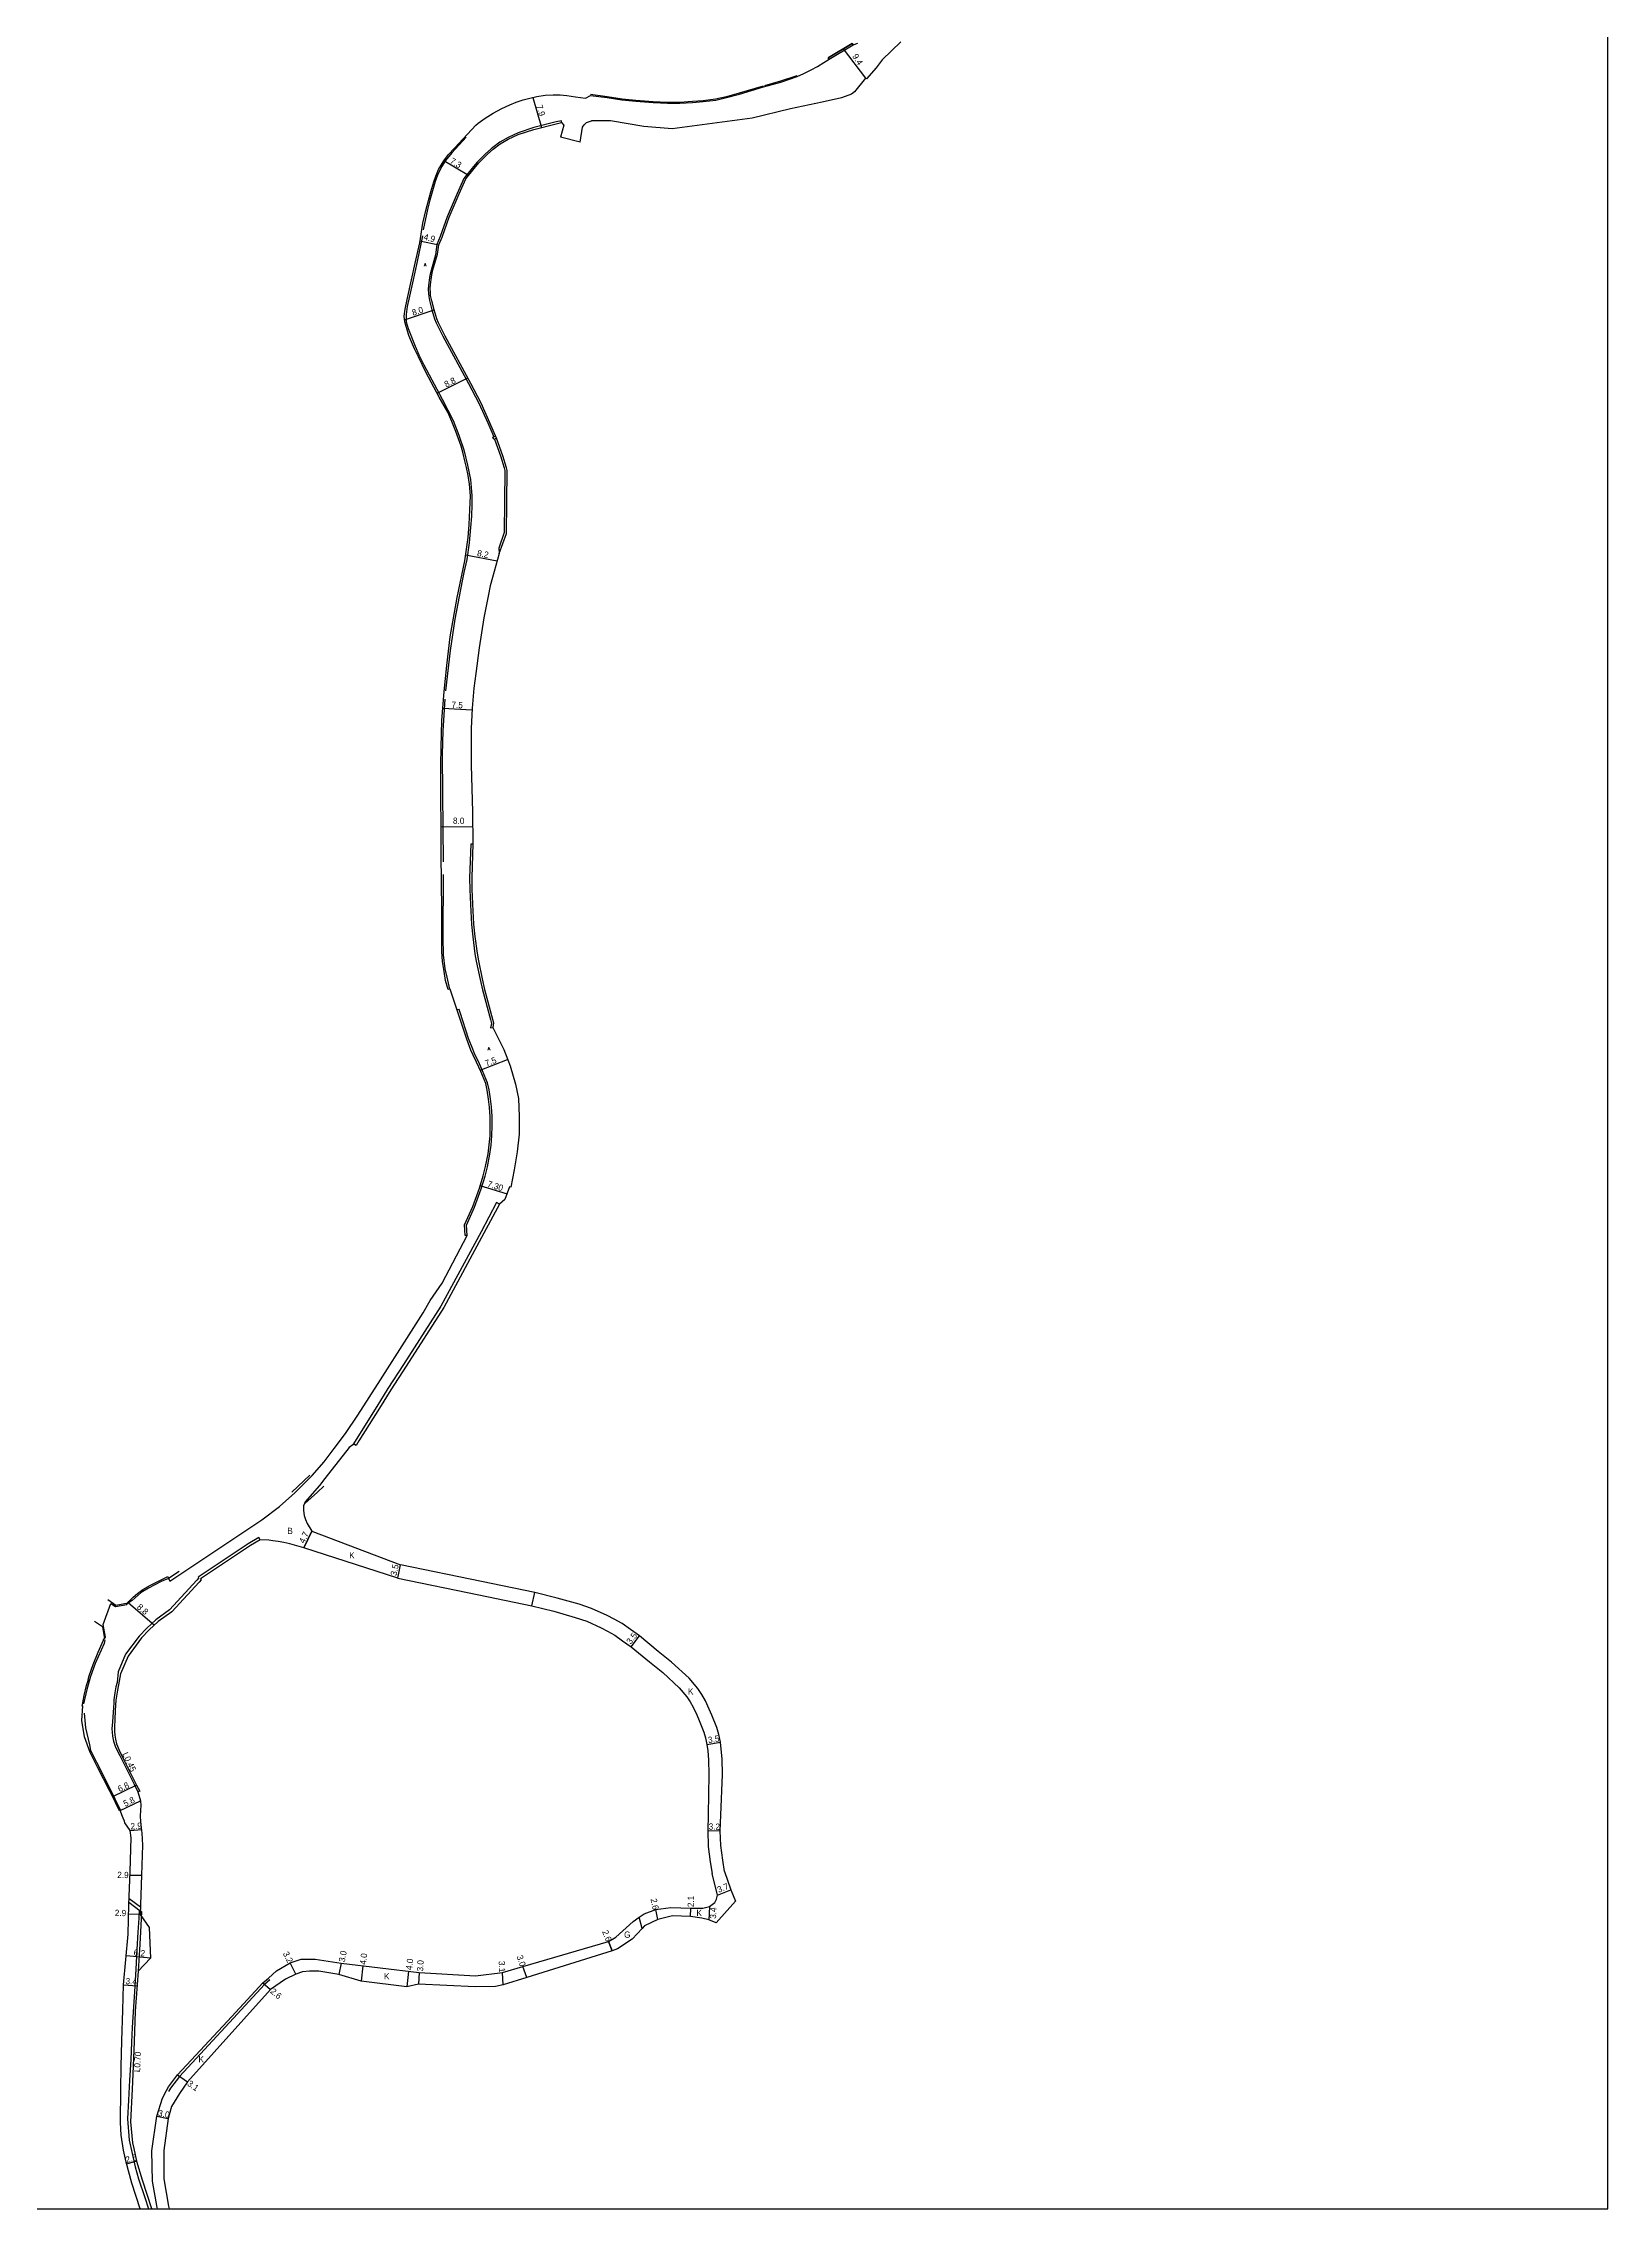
# Model space of a CAD drawing. Header units: metres. Extents: x 800 to 2400, y -90000 to -88800.
# Drawn here: x 1200 to 1600, y -90000 to -89446 of the extents above; entities that cross this region are included whole.
import ezdxf

# ---------------------------------------------------------------- set-up
doc = ezdxf.new("R2010")
doc.units = ezdxf.units.M
doc.header["$LTSCALE"] = 2.5
for name, color, linetype in [('側溝・桝', 7, 'Continuous'), ('図郭', 7, 'Continuous'), ('幅員', 7, 'Continuous'), ('歩道・分離帯・安全施設', 7, 'Continuous'), ('舗装', 7, 'Continuous'), ('道路', 7, 'Continuous')]:
    doc.layers.add(name, color=color, linetype=linetype)
doc.styles.get("Standard").update_dxf_attribs({"font": ''})
doc.styles.add('YOKO_DECO', font='txt.shx', dxfattribs={"bigfont": 'extfont.shx'})
doc.styles.get('Standard').set_extended_font_data('@MS PGothic')

msp = doc.modelspace()

# ---------------------------------------------------------------- linework, layer by layer
at = {"layer": '側溝・桝', "flags": 128}
msp.add_lwpolyline([(1255.41, -89828.97), (1255.08, -89828.39)], dxfattribs=at)
at = {"layer": '側溝・桝', "ltscale": 0.5, "flags": 128}
for points in [[(1218.87, -89865.48), (1218.58, -89866.54), (1218.28, -89868.15), (1218.06, -89869.92), (1218.03, -89870.65), (1217.85, -89873.08), (1217.67, -89875.51), (1217.56, -89877.34), (1217.6, -89878.2), (1217.71, -89879.19), (1217.95, -89880.46), (1218.4, -89881.77), (1218.95, -89883.02), (1219.53, -89884.11), (1220.3, -89885.63), (1221.37, -89887.7), (1222.37, -89889.76), (1223.24, -89891.46), (1224.2, -89893.45)], [(1225.12, -89924.05), (1224.55, -89923.93), (1224.41, -89925.75), (1224.2, -89929.27), (1223.94, -89933.77), (1223.62, -89938.8), (1223.29, -89944.55), (1223.07, -89948.35), (1222.76, -89953.7), (1222.58, -89957.46), (1222.35, -89961.91), (1222.06, -89967.16), (1221.81, -89972.23), (1221.56, -89977.06), (1221.96, -89982.5), (1223.51, -89989.31), (1224.33, -89992.33), (1225.95, -89997.17), (1226.89, -90000)], [(1221.9, -89921.64), (1224.79, -89923.81)], [(1225.12, -89924.05), (1225.03, -89925.79), (1224.83, -89929.3), (1224.57, -89933.81), (1224.23, -89939.3)]]:
    msp.add_lwpolyline(points, dxfattribs=at)
at = {"layer": '側溝・桝', "ltscale": 0.5, "elevation": 7.6, "flags": 128}
msp.add_lwpolyline([(1221.94, -89920.71), (1224.82, -89922.86)], dxfattribs=at)
at = {"layer": '側溝・桝'}
for points in [[(1406.84, -89446.4, 0), (1400.7, -89450.04, 0), (1400.9, -89450.38, 0), (1407.05, -89446.75, 0)], [(1315.89, -89547.36, 0), (1315.16, -89547.65, 0), (1314.94, -89547.08, 0), (1315.65, -89546.81, 0)]]:
    msp.add_polyline3d(points, close=True, dxfattribs=at)
for points in [[(1332.52, -89466.65, 0), (1332.48, -89466.2, 0), (1331.1, -89466.48, 0), (1325.4, -89467.93, 0), (1321.38, -89469.27, 0), (1318.82, -89470.45, 0), (1316.77, -89471.64, 0), (1314.93, -89473.02, 0), (1314.51, -89473.33, 0), (1313.04, -89474.6, 0), (1310.86, -89476.8, 0), (1309.66, -89478.28, 0), (1307.51, -89480.93, 0), (1305.81, -89484.79, 0), (1303.26, -89490.76, 0), (1301.49, -89495.8, 0), (1300.66, -89497.78, 0), (1300.27, -89500.44, 0), (1299.16, -89504.48, 0), (1298.87, -89505.75, 0), (1298.68, -89506.92, 0), (1298.52, -89508.32, 0), (1298.44, -89509.22, 0), (1298.49, -89510.35, 0), (1298.54, -89511.08, 0), (1298.78, -89512.16, 0), (1299.35, -89514.5, 0), (1299.76, -89515.95, 0), (1300.06, -89516.77, 0), (1300.49, -89517.81, 0), (1302.19, -89521.24, 0), (1308.73, -89533.32, 0), (1311.37, -89538.39, 0), (1313.62, -89543.42, 0), (1315.18, -89546.99, 0)], [(1315.4, -89547.55, 0), (1316.94, -89551.85, 0), (1317.82, -89554.92, 0), (1318.04, -89555.55, 0), (1317.86, -89571.47, 0), (1316.48, -89575.45, 0), (1316.55, -89576.8, 0)], [(1309.84, -89651.13, 0), (1309.31, -89651.11, 0), (1309.01, -89659.76, 0), (1309.07, -89662.8, 0), (1309.22, -89666.57, 0), (1309.49, -89671.68, 0), (1309.8, -89674.86, 0), (1310.36, -89679.13, 0), (1310.71, -89681.06, 0), (1311.68, -89685.72, 0), (1312.29, -89688.39, 0), (1314.34, -89695.96, 0), (1314.6, -89696.97, 0), (1314.38, -89698.1, 0), (1314.92, -89697.97, 0)], [(1308.36, -89751.15, 0), (1308.21, -89748.51, 0), (1310.26, -89743.93, 0), (1311.99, -89739.23, 0), (1312.99, -89736.04, 0), (1313.59, -89733.63, 0), (1314.2, -89730.37, 0), (1314.51, -89728.09, 0), (1314.72, -89725.69, 0), (1314.79, -89723.12, 0), (1314.74, -89720.78, 0), (1314.58, -89718.3, 0), (1314.37, -89716.25, 0), (1314.02, -89713.9, 0), (1313.59, -89712.16, 0), (1312.34, -89709.07, 0), (1311.24, -89706.67, 0), (1310.38, -89704.88, 0), (1309.79, -89703.56, 0), (1308.73, -89700.85, 0), (1306.57, -89694.14, 0), (1306.31, -89693.36, 0), (1305.83, -89693.52, 0)], [(1316.63, -89743.14, 0), (1315.9, -89742.74, 0), (1311.94, -89750.21, 0), (1301.66, -89769.23, 0), (1292.07, -89784.16, 0), (1288.1, -89790.26, 0), (1285.25, -89794.91, 0), (1279.98, -89803.31, 0), (1279.28, -89804.44, 0)], [(1255.08, -89828.39, 0), (1252.37, -89829.97, 0), (1239.57, -89838.5, 0), (1239.77, -89838.68, 0), (1239.22, -89839.29, 0), (1232.28, -89846.92, 0), (1228.73, -89849.42, 0), (1226.45, -89851.55, 0), (1224.49, -89853.58, 0), (1221.04, -89858.23, 0), (1219.12, -89862.78, 0), (1218.87, -89865.48, 0)]]:
    msp.add_polyline3d(points, dxfattribs=at)
at = {"layer": '図郭'}
msp.add_lwpolyline([(800, -90000), (1600, -90000), (1600, -89400), (800, -89400)], close=True, dxfattribs=at)
at = {"layer": '幅員'}
for points in [[(1404.5, -89447.81), (1410.25, -89455.27)], [(1325.15, -89460.19), (1327.35, -89467.86)], [(1302.44, -89476.36), (1308.75, -89480.12)], [(1296.31, -89496.89), (1301.16, -89497.87)], [(1292.37, -89517.1), (1299.93, -89514.51)], [(1300.71, -89535.84), (1308.54, -89531.91)], [(1307.99, -89577.14), (1316.03, -89578.69)], [(1302.15, -89616.38), (1309.66, -89616.78)], [(1301.74, -89646.59), (1309.79, -89646.66)], [(1311.72, -89708.93), (1318.73, -89706.15)], [(1311.61, -89738.36), (1318.58, -89740.54)], [(1266.65, -89831.05), (1268.67, -89826.81)], [(1290.62, -89838.82), (1291.32, -89835.39)], [(1324.88, -89845.87), (1325.66, -89842.46)], [(1221.74, -89844.97), (1228.44, -89850.77)], [(1350.34, -89856.34), (1352.46, -89853.55)], [(1369.67, -89881.31), (1373.12, -89880.73)], [(1369.9, -89903.29), (1373.1, -89903.37)], [(1222.19, -89914.71), (1225.11, -89914.76)], [(1372.36, -89919.83), (1375.79, -89918.45)], [(1357.1, -89926.08), (1356.58, -89923.54)], [(1365.51, -89925.29), (1365.55, -89923.2)], [(1370.35, -89922.77), (1370.16, -89926.16)], [(1345.49, -89934.06), (1344.53, -89931.65)], [(1264.54, -89940.01), (1263.1, -89937.15)], [(1276.14, -89937.19), (1275.56, -89940.13)], [(1281.73, -89937.87), (1281.25, -89941.84)], [(1256.15, -89942.26), (1258.12, -89943.96)], [(1293.4, -89939.3), (1292.91, -89943.27)], [(1296.12, -89939.63), (1295.94, -89942.63)], [(1317.54, -89942.73), (1317.44, -89939.63)], [(1323.6, -89940.93), (1322.63, -89938.09)], [(1234.35, -89965.79), (1236.87, -89967.59)], [(1229, -89976.37), (1231.95, -89976.93)]]:
    msp.add_lwpolyline(points, dxfattribs=at)
at = {"layer": '幅員', "flags": 128}
for points in [[(1223.84, -89891.71), (1217.71, -89894.68)], [(1219.62, -89898.19), (1224.81, -89895.69)], [(1222.21, -89903.32), (1225.1, -89903.09)], [(1224.75, -89924.78), (1221.83, -89924.73)], [(1227.37, -89935.91), (1221.23, -89935.35)], [(1220.54, -89942.79), (1223.98, -89943.03)], [(1223.84, -89987.88), (1221.3, -89988.58)]]:
    msp.add_lwpolyline(points, dxfattribs=at)
at = {"layer": '歩道・分離帯・安全施設', "ltscale": 0.5, "flags": 128}
msp.add_lwpolyline([(1210.44, -89873.33), (1210.82, -89877.09), (1211.78, -89881.43), (1212.1, -89882.82), (1213.62, -89885.83), (1215.87, -89890.38), (1218.29, -89895.19), (1219.65, -89897.98)], dxfattribs=at)
at = {"layer": '歩道・分離帯・安全施設'}
msp.add_lwpolyline([(1257.94, -89941.47), (1256.57, -89942.69), (1248.61, -89951.29), (1234.81, -89966.17), (1232.5, -89969.2), (1232.05, -89970.06)], dxfattribs=at)
for points in [[(1392.7, -89454.64, 175.27), (1388.53, -89456.07, 175.24), (1384.41, -89457.2, 175.22)], [(1384.05, -89457.29, 175.09), (1377.92, -89459.14, 175.13), (1374.65, -89460.05, 175.14), (1371.91, -89460.67, 175.17), (1368.7, -89461.06, 175.12), (1366, -89461.27, 175.06), (1362.73, -89461.46, 175.03), (1359.56, -89461.51, 175.03), (1355.92, -89461.32, 175.05), (1351.49, -89460.98, 175.09), (1347.97, -89460.66, 175.16), (1344.19, -89460.07, 175.21), (1339.95, -89459.47, 175.25)], [(1308.1, -89470.37, 175.71), (1304.48, -89474.35, 175.65), (1302.84, -89476.32, 175.62), (1301.81, -89477.97, 175.62), (1300.77, -89480.09, 175.61), (1300.19, -89481.71, 175.62), (1298.87, -89486.43, 175.63), (1298.22, -89488.87, 175.63), (1297.1, -89494.03, 175.66)], [(1296.93, -89495.59, 175.67), (1295.58, -89502.13, 175.72), (1294.37, -89507.63, 175.81), (1293.05, -89513.68, 175.8), (1292.74, -89515.68, 175.76), (1292.82, -89517.56, 175.81), (1293.31, -89519.25, 175.82), (1295.06, -89523.84, 175.75), (1296.06, -89525.99, 175.74), (1297.31, -89528.58, 175.71), (1302.01, -89537.32, 175.7), (1304.76, -89542.79, 175.7), (1306.26, -89546.55, 175.67), (1307.53, -89550.29, 175.68), (1308.5, -89554.22, 175.65), (1309.23, -89557.91, 175.69), (1309.44, -89559.94, 175.67), (1309.57, -89562.07, 175.71), (1309.61, -89564.36, 175.75), (1309.49, -89567.29, 175.79), (1309.26, -89570.12, 175.83), (1308.86, -89574.06, 175.89), (1308.26, -89578.38, 175.94), (1307.52, -89581.68, 175.97), (1307.07, -89583.83, 176), (1305.22, -89593.59, 176.08), (1304, -89601.59, 176.13), (1302.85, -89611.91, 176.24)], [(1302.68, -89614.06, 176.27), (1302.16, -89622.17, 176.31), (1302, -89628.2, 176.37), (1302.03, -89638.21, 176.48), (1302.23, -89655.68, 176.6)], [(1302.23, -89658.89, 176.6), (1302.19, -89675.01, 176.84), (1302.27, -89679.42, 176.92), (1302.69, -89683, 176.97), (1303.14, -89685.16, 177), (1303.87, -89688.17, 177)], [(1268.18, -89812.48, 179.61), (1263.54, -89816.76, 179.55)], [(1266.88, -89819.67, 179.67), (1270.07, -89816.77, 179.66), (1271.76, -89815.28, 179.66)], [(1234.77, -89837.05, 180.93), (1232.04, -89838.84, 180.94), (1230.17, -89839.67, 180.95), (1226.87, -89841.35, 180.97), (1225.05, -89842.49, 180.96), (1222.71, -89844.49, 180.96), (1221.81, -89845.13, 180.97)], [(1221.69, -89845.18, 181.31), (1218.52, -89845.75, 181.25), (1216.51, -89844.36, 181.19)], [(1215.74, -89854.59, 181.01), (1215.54, -89855.52, 181.02), (1213.29, -89860.6, 181.01), (1212.09, -89863.94, 181.06), (1211.11, -89867.22, 181.03), (1210.31, -89870.94, 181.06)], [(1213.06, -89849.75, 181.17), (1215.14, -89851.14, 181.26), (1215.65, -89854.3, 181.34)]]:
    msp.add_polyline3d(points, dxfattribs=at)
at = {"layer": '舗装'}
for points in [[(1268.67, -89826.81), (1266.65, -89831.05)], [(1353.15, -89928.32), (1352.32, -89925.49)], [(1344.53, -89931.65), (1345.49, -89934.06)]]:
    msp.add_lwpolyline(points, dxfattribs=at)
at = {"layer": '道路'}
for points in [[(1266.98, -89819.24), (1266.51, -89820.31), (1266.49, -89821.51), (1266.66, -89822.79), (1267, -89823.83), (1267.47, -89824.78), (1268.67, -89826.81), (1291.32, -89835.39)], [(1290.62, -89838.82), (1266.65, -89831.05), (1263.01, -89830), (1261.52, -89829.65), (1260.03, -89829.39), (1258.7, -89829.21), (1257.65, -89829.09), (1255.41, -89828.97)], [(1373.66, -89888.98), (1373.6, -89885), (1373.36, -89882.54), (1373.12, -89880.73), (1372.72, -89878.74), (1372.18, -89876.99), (1370.95, -89873.8), (1370.28, -89872.3), (1369.29, -89870.17), (1368.37, -89868.56), (1367.33, -89866.98), (1365.12, -89864.39), (1360.65, -89860.26), (1357.19, -89857.51), (1352.46, -89853.55), (1350.15, -89851.94), (1347.97, -89850.36), (1345.93, -89849.26), (1344.2, -89848.31), (1340.21, -89846.55), (1337, -89845.47), (1331.41, -89843.89), (1325.66, -89842.46), (1312.06, -89839.62), (1291.32, -89835.39)], [(1290.62, -89838.82), (1311.35, -89843.05), (1324.88, -89845.87), (1330.52, -89847.27), (1335.97, -89848.81), (1338.95, -89849.81), (1342.65, -89851.45), (1344.26, -89852.33), (1346.1, -89853.33), (1348.12, -89854.79), (1350.34, -89856.34), (1354.97, -89860.22), (1358.37, -89862.92), (1362.59, -89866.82), (1364.53, -89869.09), (1365.39, -89870.4), (1366.18, -89871.78), (1367.1, -89873.76), (1367.72, -89875.15), (1368.87, -89878.13), (1369.33, -89879.61), (1369.67, -89881.31), (1369.88, -89882.93), (1370.1, -89885.2), (1370.16, -89889.03)], [(1370.16, -89889.03), (1370.01, -89899.25), (1369.9, -89903.29), (1370.02, -89907.38), (1370.55, -89911.35), (1371, -89914.31)], [(1374.17, -89913.83), (1373.72, -89910.9), (1373.21, -89907.11), (1373.1, -89903.37), (1373.21, -89899.37), (1373.66, -89888.98)], [(1322.63, -89938.09), (1344.53, -89931.65), (1346.35, -89930.6), (1350.83, -89926.54), (1352.32, -89925.49), (1353.61, -89924.59), (1356.58, -89923.54), (1360.44, -89923), (1365.55, -89923.2), (1368.65, -89923.17), (1370.35, -89922.77), (1371.7, -89921.74), (1372.17, -89920.84), (1372.36, -89919.83), (1371, -89914.31)], [(1374.17, -89913.83), (1375.79, -89918.45), (1376.97, -89921.41)], [(1376.97, -89921.41), (1372.05, -89926.95), (1370.16, -89926.16), (1368.38, -89925.72), (1365.51, -89925.29), (1360.85, -89925.12), (1357.1, -89926.08), (1353.72, -89927.71), (1353.15, -89928.32), (1350.53, -89931.07)], [(1350.53, -89931.07), (1346.79, -89933.57), (1345.49, -89934.06), (1323.6, -89940.93)], [(1229.17, -90000), (1229.1, -89999.71), (1227.93, -89992.99), (1227.73, -89985.21), (1229, -89976.37), (1230.49, -89971.74), (1231.51, -89969.79), (1231.99, -89968.87), (1234.35, -89965.79), (1248.17, -89950.88), (1256.15, -89942.26), (1257.54, -89941.03), (1259.65, -89939.15), (1263.1, -89937.15), (1265.95, -89936.21), (1269.48, -89936.16), (1276.14, -89937.19)], [(1276.14, -89937.19), (1296.12, -89939.63), (1310.48, -89940.49), (1317.44, -89939.63), (1322.63, -89938.09)], [(1323.6, -89940.93), (1317.54, -89942.73), (1315.63, -89943.15), (1310.43, -89943.3), (1295.94, -89942.63), (1292.91, -89943.27), (1281.25, -89941.84), (1275.56, -89940.13), (1270.43, -89939.3), (1268.07, -89939.24), (1266.29, -89939.44), (1264.54, -89940.01), (1261.95, -89941.32), (1258.12, -89943.96), (1236.87, -89967.59), (1234.8, -89970.52), (1232.81, -89973.89), (1231.95, -89976.93), (1230.78, -89985.09), (1230.85, -89992.37), (1232.04, -89999.33), (1232.22, -90000)]]:
    msp.add_lwpolyline(points, dxfattribs=at)
at = {"layer": '道路', "ltscale": 0.5}
for points in [[(1219.36, -89865.15), (1218.95, -89867.46), (1218.58, -89869.96), (1218.38, -89872.65), (1218.25, -89874.93), (1218.18, -89876.84), (1218.2, -89877.99), (1218.28, -89878.95), (1218.45, -89879.94), (1218.75, -89881.11), (1219.41, -89882.77), (1220.4, -89884.87), (1223.84, -89891.71), (1224.65, -89893.25), (1224.2, -89893.45), (1224.81, -89895.69), (1224.92, -89896.92), (1224.87, -89898.12), (1224.8, -89899.64), (1224.88, -89901.03), (1225.06, -89902.62), (1225.17, -89904.01), (1225.29, -89905.54), (1225.38, -89907.07), (1225.11, -89914.76), (1224.75, -89924.78), (1227.03, -89928.09), (1227.37, -89935.91), (1224.23, -89939.3), (1223.53, -89949.48), (1223.21, -89957.27), (1222.96, -89963.58), (1222.68, -89969.41), (1222.33, -89977.76), (1222.79, -89983.12), (1223.12, -89984.63), (1223.84, -89987.88), (1225.24, -89992.64), (1227.67, -89999.92), (1227.7, -90000)], [(1224.74, -90000), (1224.74, -90000), (1222.63, -89993.44), (1221.16, -89988.07), (1220.52, -89985.03), (1219.91, -89981.24), (1219.71, -89977.94), (1219.79, -89969.41), (1219.95, -89963.63), (1220.12, -89957.07), (1220.37, -89949.25), (1220.54, -89942.79), (1221.73, -89929.85), (1221.87, -89922.34), (1222.23, -89913.78), (1222.46, -89905.17), (1222.21, -89903.32), (1220.87, -89901.35), (1220.73, -89900.9), (1220.42, -89900.11), (1219.62, -89898.19), (1219.46, -89898.25), (1217.32, -89893.88), (1216.93, -89893.09), (1213.97, -89887.31), (1212.02, -89883.39), (1210.54, -89879.4), (1209.87, -89875.18), (1210.08, -89871.4)]]:
    msp.add_lwpolyline(points, dxfattribs=at)
at = {"layer": '道路'}
for points in [[(1419.27, -89446.02, 175.61), (1414.5, -89450.61, 175.44), (1412.99, -89452.61, 175.37), (1410.45, -89455.44, 175.25), (1410.25, -89455.27, 175.24), (1407.45, -89458.73, 175.1), (1406.62, -89459.39, 175.09), (1404.05, -89460.34, 175.09), (1399.15, -89461.38, 174.87), (1391.04, -89463.12, 174.74), (1381.22, -89465.48, 174.47), (1360.82, -89468.24, 174.4), (1353.56, -89467.61, 174.41), (1345.06, -89466.2, 174.47), (1340.17, -89466.15, 174.32)], [(1355.91, -89461.51, 174.32), (1359.56, -89461.71, 174.33), (1362.74, -89461.66, 174.34), (1366.02, -89461.46, 174.35), (1368.72, -89461.26, 174.36), (1371.94, -89460.87, 174.37), (1374.7, -89460.25, 174.38), (1377.98, -89459.33, 174.39), (1384.11, -89457.48, 174.41), (1388.59, -89456.26, 174.45), (1392.76, -89454.83, 174.49), (1394.48, -89454.08, 174.51), (1396.31, -89453.17, 174.55), (1397.97, -89452.26, 174.58), (1399.58, -89451.25, 174.51), (1400.9, -89450.38, 174.46), (1400.7, -89450.04, 174.49), (1406.84, -89446.4, 175.05), (1407.05, -89446.75, 175.06), (1408.25, -89446.3, 175.16)], [(1306.25, -89471.96, 174.82), (1310.57, -89467.32, 174.83), (1311.19, -89466.8, 174.81), (1313.01, -89465.49, 174.74), (1315.03, -89464.22, 174.66), (1317.27, -89463.02, 174.64), (1319.3, -89462.09, 174.62), (1320.93, -89461.45, 174.6), (1322.66, -89460.86, 174.6), (1324.42, -89460.36, 174.6), (1326.17, -89459.96, 174.59), (1328.35, -89459.63, 174.59), (1330.39, -89459.5, 174.57), (1332.19, -89459.54, 174.55), (1333.9, -89459.68, 174.51), (1336.07, -89460.01, 174.49), (1338.62, -89460.41, 174.46), (1339.93, -89459.67, 174.45), (1344.16, -89460.26, 174.44), (1347.95, -89460.86, 174.42), (1351.48, -89461.18, 174.38), (1355.91, -89461.51, 174.32)], [(1316.55, -89576.8, 175.17), (1318.44, -89571.66, 175.26), (1318.62, -89555.56, 175.35), (1318.4, -89554.93, 175.33), (1317.52, -89551.86, 175.27), (1315.89, -89547.36, 175.18), (1314.2, -89543.43, 175.1), (1311.95, -89538.39, 175.01), (1309.31, -89533.33, 174.96), (1302.77, -89521.24, 174.95), (1301.07, -89517.82, 174.92), (1300.65, -89516.77, 174.89), (1300.34, -89515.96, 174.9), (1299.93, -89514.51, 174.89), (1299.36, -89512.17, 174.85), (1299.01, -89510.88, 174.85), (1298.97, -89510.16, 174.84), (1298.91, -89509.02, 174.84), (1299, -89508.13, 174.84), (1299.15, -89506.72, 174.85), (1299.35, -89505.56, 174.86), (1299.64, -89504.28, 174.87), (1300.75, -89500.24, 174.89), (1301.16, -89497.87, 175.05), (1301.99, -89495.89, 175.09), (1303.76, -89490.85, 175.02), (1306.31, -89484.88, 174.88), (1308.01, -89481.03, 174.84), (1310.17, -89478.37, 174.75), (1311.36, -89476.9, 174.8), (1313.54, -89474.69, 174.82), (1315.01, -89473.43, 174.81), (1316.8, -89472.09, 174.83), (1318.85, -89470.9, 174.81), (1321.41, -89469.72, 174.77), (1325.43, -89468.38, 174.72), (1331.13, -89466.93, 174.64), (1332.52, -89466.65, 174.35)], [(1332.52, -89466.65, 174.35), (1333.07, -89467.32, 174.52), (1332.27, -89470.32, 174.95)], [(1337.23, -89471.62, 175.19), (1337.9, -89467.79, 174.63), (1338.28, -89467.24, 174.53), (1338.86, -89466.58, 174.47), (1340.17, -89466.15, 174.32)], [(1217.29, -89845.27, 180.1), (1218.42, -89846.04, 180.12), (1221.37, -89845.53, 180.17), (1221.87, -89844.77, 180.16), (1222.96, -89843.64, 180.15), (1224.1, -89842.71, 180.16), (1225.46, -89841.71, 180.15), (1227.43, -89840.58, 180.15), (1229.64, -89839.47, 180.17), (1231.86, -89838.38, 180.1), (1232.36, -89839.58, 180.11), (1255.9, -89823.85, 179.5), (1260.37, -89820.44, 179.27), (1264.31, -89816.96, 179.16), (1268.76, -89812.55, 179.04), (1271.81, -89809.04, 178.88), (1274.36, -89805.65, 178.82), (1277.25, -89801.83, 178.81), (1280.42, -89797.1, 178.75), (1286.19, -89788.08, 178.6), (1292.98, -89777.5, 178.37), (1297.09, -89770.94, 178.22), (1298.94, -89767.78, 178.24), (1301.97, -89763.35, 178.12), (1308.36, -89751.15, 177.79), (1307.86, -89751.14, 177.81), (1307.71, -89748.42, 177.71), (1309.8, -89743.74, 177.57), (1311.52, -89739.07, 177.37), (1312.51, -89735.89, 177.25), (1313.1, -89733.53, 177.2), (1313.71, -89730.29, 177.03), (1314.02, -89728.03, 176.91), (1314.22, -89725.67, 176.74), (1314.29, -89723.12, 176.61), (1314.24, -89720.8, 176.5), (1314.09, -89718.34, 176.43), (1313.87, -89716.32, 176.35), (1313.53, -89714, 176.32), (1313.11, -89712.32, 176.29), (1311.88, -89709.26, 176.18), (1310.79, -89706.89, 176.13), (1309.93, -89705.09, 176.04), (1309.33, -89703.76, 176.07), (1308.26, -89701.01, 176.08), (1306.1, -89694.3, 176.05), (1304.04, -89688.24, 176.16), (1303.5, -89688.31, 176.18), (1302.88, -89685.94, 176.18), (1302.47, -89683.71, 176.19), (1302.08, -89681.1, 176.14), (1301.88, -89678.6, 176.09), (1301.86, -89667.29, 175.91), (1301.85, -89661.42, 175.84), (1301.84, -89658.93, 175.82), (1301.76, -89655.65, 175.78), (1301.75, -89648.29, 175.74), (1301.65, -89637.38, 175.65), (1301.65, -89630.86, 175.6), (1301.7, -89626.41, 175.55), (1301.92, -89619.47, 175.48), (1302.48, -89612.08, 175.47), (1303.16, -89605.48, 175.37), (1304.07, -89598.09, 175.25), (1305.86, -89588.04, 175.24), (1307.75, -89578.67, 175.12), (1308.12, -89576.31, 175.11), (1308.63, -89572.68, 175.05), (1308.87, -89569.42, 174.97), (1309.09, -89565.67, 174.94), (1309.2, -89562.03, 174.86), (1308.98, -89559.05, 174.79), (1308.64, -89556.83, 174.81), (1308.24, -89554.86, 174.82), (1307.82, -89553.11, 174.81), (1307.37, -89551.28, 174.82), (1306.81, -89549.37, 174.87), (1306.18, -89547.46, 174.88), (1305.49, -89545.62, 174.82), (1304.48, -89543.07, 174.9), (1303.41, -89540.71, 174.93), (1301.26, -89536.86, 174.87), (1297.85, -89530.45, 174.89), (1295.9, -89526.5, 174.97), (1294.89, -89524.46, 174.97), (1294.11, -89522.72, 174.97), (1293.5, -89521.03, 175), (1293.13, -89519.88, 174.99), (1292.74, -89518.75, 175.01), (1292.41, -89517.57, 175.01), (1292.28, -89516.11, 174.98), (1292.52, -89514.3, 174.99), (1293.01, -89511.84, 174.99), (1294.13, -89506.88, 174.94), (1295.05, -89502.57, 174.91), (1296.24, -89497.35, 174.85), (1297.07, -89492.38, 174.82), (1297.82, -89489.09, 174.87), (1299.12, -89484.33, 174.81), (1299.88, -89481.77, 174.78), (1300.4, -89480.35, 174.8), (1301.09, -89478.62, 174.79), (1302.39, -89476.44, 174.78), (1303.58, -89474.79, 174.78), (1305.14, -89473.15, 174.82), (1306.25, -89471.96, 174.82)], [(1337.23, -89471.62, 175.19), (1332.27, -89470.32, 174.95)], [(1316.55, -89576.8, 175.17), (1314.88, -89582.92, 175.18), (1314.3, -89585.1, 175.19), (1313.75, -89587.71, 175.21), (1312.65, -89593.25, 175.28), (1311.41, -89600.93, 175.38), (1310.56, -89607.45, 175.44), (1310.12, -89611.26, 175.48), (1309.68, -89616.38, 175.53), (1309.39, -89621.58, 175.6), (1309.36, -89627.9, 175.61), (1309.43, -89630.93, 175.64), (1309.73, -89642.82, 175.67), (1309.85, -89651, 175.72), (1309.55, -89659.63, 175.78), (1309.6, -89662.67, 175.82), (1309.76, -89666.44, 175.86), (1310.02, -89671.55, 175.89), (1310.34, -89674.73, 175.91), (1310.9, -89679, 175.91), (1311.24, -89680.93, 175.92), (1312.22, -89685.59, 175.93), (1312.83, -89688.26, 175.97), (1314.87, -89695.83, 176.07), (1315.14, -89696.84, 176.11), (1314.92, -89697.97, 176.21), (1317.73, -89703.61, 176.22), (1318.78, -89706.26, 176.34), (1319.34, -89707.77, 176.35), (1320.7, -89712.49, 176.55), (1321.52, -89716.11, 176.55), (1321.64, -89720.77, 176.84), (1321.66, -89725.3, 176.94), (1321.16, -89729.78, 177.1), (1320.43, -89734.4, 177.21), (1319.53, -89738.8, 177.35), (1319.18, -89738.71, 177.31), (1318.05, -89742.01, 177.46), (1316.63, -89743.14, 177.37)], [(1316.63, -89743.14, 177.37), (1312.68, -89750.61, 177.63), (1302.39, -89769.62, 178.19), (1292.8, -89784.55, 178.41), (1288.83, -89790.65, 178.61), (1285.98, -89795.3, 178.76), (1280.71, -89803.7, 178.91), (1279.98, -89804.88, 178.95), (1279.28, -89804.44, 179.05), (1279.12, -89804.66, 179.05), (1278.21, -89805.36, 179), (1272.02, -89813.32, 179.12), (1270.6, -89815.11, 179.16), (1266.98, -89819.24, 0)], [(1255.41, -89828.97, 0), (1252.99, -89830.46, 179.74), (1240.19, -89839, 180.1), (1240.39, -89839.18, 180.17), (1239.83, -89839.79, 180.18), (1232.9, -89847.41, 180.33), (1229.35, -89849.91, 180.34), (1227.06, -89852.04, 180.34), (1225.1, -89854.08, 180.36), (1221.66, -89858.72, 180.45), (1219.74, -89863.27, 180.38), (1219.36, -89865.15, 180.22)], [(1215.32, -89850.67, 180.11), (1217.29, -89845.27, 180.1)], [(1209.94, -89871.49, 180.27), (1210.43, -89868.8, 180.26), (1211.05, -89866.24, 180.2), (1211.54, -89864.73, 180.22), (1211.45, -89864.7, 180.22), (1211.74, -89863.73, 180.26), (1212.75, -89860.88, 180.23), (1214.02, -89857.75, 180.21), (1215.42, -89854.65, 180.19), (1215.42, -89854.57, 180.21), (1215.87, -89853.91, 180.2), (1215.32, -89850.67, 180.11)]]:
    msp.add_polyline3d(points, dxfattribs=at)

# ---------------------------------------------------------------- texts
at = {"layer": '側溝・桝'}
for s, rotation, p in [('L0.45', 295.3116, (1220.14, -89883.75)), ('L0.70', 87.2575, (1224.74, -89965.13))]:
    msp.add_text(s, height=1.6, rotation=rotation, dxfattribs=at).set_placement(p)
at = {"layer": '幅員'}
for s, rotation, p in [('9.4', 303.1979, (1406.76, -89449.69)), ('7.9', 286.0552, (1326.03, -89462.34)), ('7.3', 329.2207, (1303.82, -89476.89)), ('4.9', 345.445, (1297.13, -89496.54)), ('8.0', 18.854, (1294.56, -89516.06)), ('8.8', 26.5992, (1303.03, -89534.4)), ('8.2', 349.0735, (1310.83, -89577.43)), ('7.5', 356.9655, (1304.33, -89616.25)), ('8.0', 359.4037, (1304.74, -89645.92)), ('7.5', 21.6339, (1313.34, -89708.02)), ('7.30', 342.6399, (1313.39, -89738.66)), ('4.7', 64.5517, (1266.72, -89830.04)), ('3.5', 78.4621, (1290.31, -89838.28)), ('8.8', 319.1094, (1223.79, -89846.41)), ('3.5', 52.6069, (1350.21, -89855.83)), ('3.5', 9.4677, (1370.09, -89880.98)), ('6.8', 25.8573, (1219.51, -89893.53)), ('5.8', 25.7319, (1220.94, -89897.28)), ('2.9', 4.6067, (1222.36, -89903.06)), ('3.2', 358.5691, (1370.11, -89903.07)), ('2.9', 359.0588, (1218.9, -89915.44)), ('2.6', 281.6298, (1355.26, -89920.84)), ('2.1', 88.808, (1366.33, -89922.92)), ('3.7', 21.9065, (1372.71, -89919.26)), ('2.9', 358.9731, (1218.27, -89925.16)), ('3.4', 86.8809, (1372, -89925.92)), ('2.6', 291.8382, (1342.85, -89929.15)), ('6.2', 354.7503, (1223.05, -89935.26)), ('3.2', 296.7812, (1261.2, -89934.75)), ('3.0', 78.8324, (1277.06, -89937.07)), ('4.0', 83.0207, (1282.5, -89937.69)), ('4.0', 83.0349, (1294.27, -89939.06)), ('3.0', 86.6941, (1297.11, -89939.39)), ('3.1', 271.7379, (1316.44, -89936.68)), ('3.0', 288.9241, (1320.98, -89935.49)), ('3.4', 356.0833, (1220.98, -89942.57)), ('2.6', 319.2675, (1257.89, -89944.67)), ('3.1', 324.5477, (1236.66, -89968.36)), ('3.0', 349.2631, (1229.25, -89976.27)), ('2.6', 15.3825, (1221.27, -89988.33))]:
    msp.add_text(s, height=1.6, rotation=rotation, dxfattribs=at).set_placement(p)
at = {"layer": '舗装', "style": 'YOKO_DECO'}
for p in [(1297.35, -89503.31, 174.8), (1313.67, -89703.81, 175.94)]:
    msp.add_text('A', height=0.75, dxfattribs=at).set_placement(p)
at = {"layer": '舗装'}
for s, p in [('B', (1262.41, -89827.5)), ('K', (1278.23, -89833.75)), ('K', (1364.84, -89868.54)), ('K', (1367.01, -89925.18)), ('G', (1348.5, -89930.73)), ('K', (1287.12, -89941.37)), ('K', (1239.68, -89962.59))]:
    msp.add_text(s, height=1.6, dxfattribs=at).set_placement(p)

doc.saveas('drawing.dxf')
